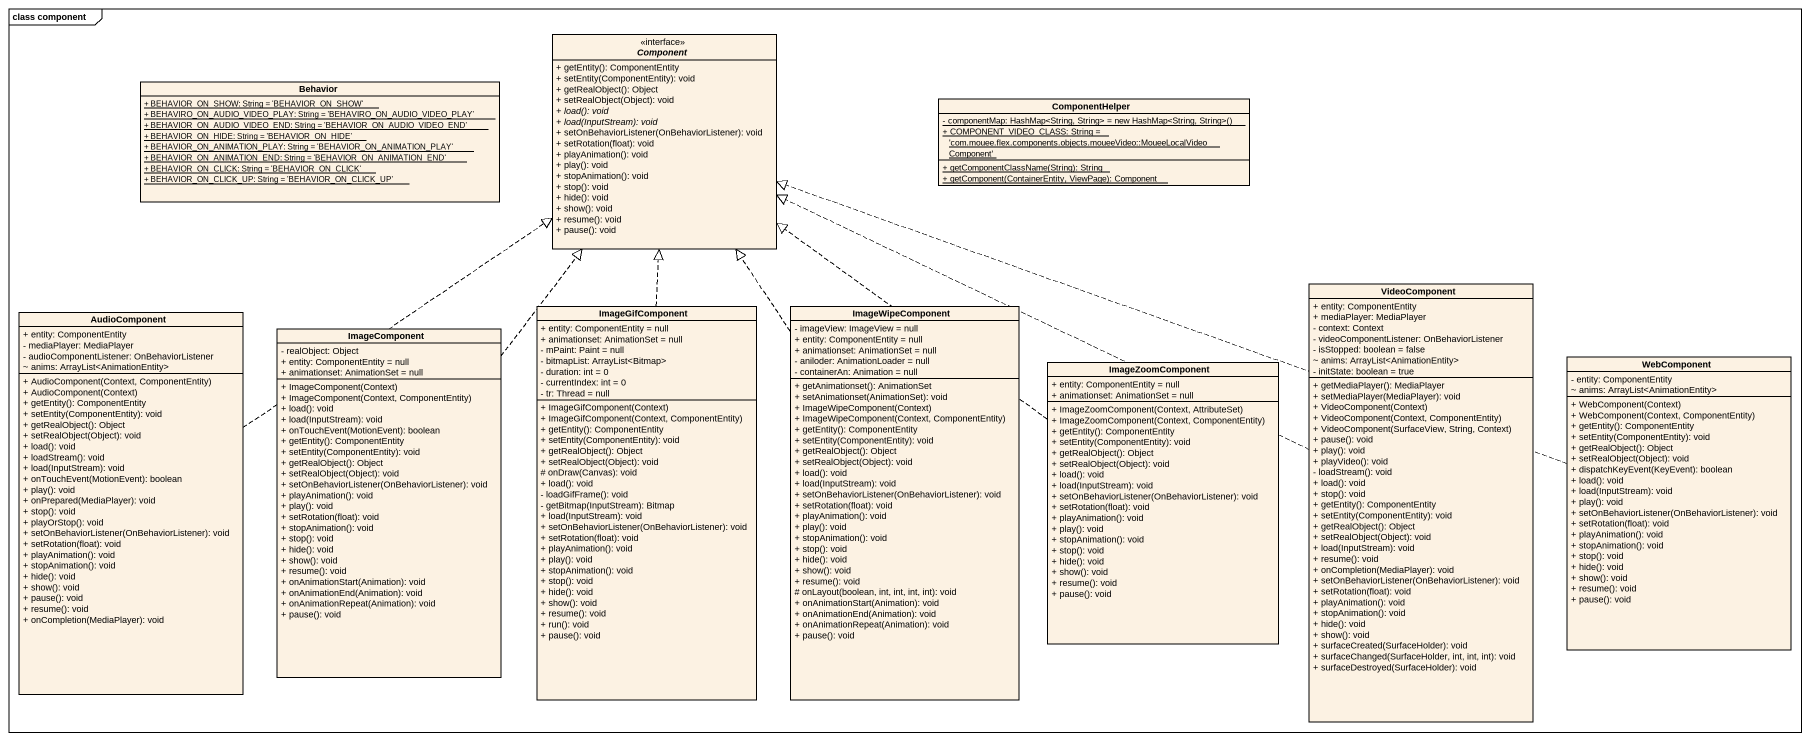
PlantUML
@startuml
mainframe class component
hide circle
hide empty members
skinparam classAttributeIconSize 0
interface "Component" as Component_ <<interface>> {
  + getEntity(): ComponentEntity
  + setEntity(ComponentEntity): void
  + getRealObject(): Object
  + setRealObject(Object): void
  {abstract} + load(): void
  {abstract} + load(InputStream): void
  + setOnBehaviorListener(OnBehaviorListener): void
  + setRotation(float): void
  + playAnimation(): void
  + play(): void
  + stopAnimation(): void
  + stop(): void
  + hide(): void
  + show(): void
  + resume(): void
  + pause(): void
}
class Behavior {
  {static} + BEHAVIOR_ON_SHOW: String = 'BEHAVIOR_ON_SHOW'
  {static} + BEHAVIRO_ON_AUDIO_VIDEO_PLAY: String = 'BEHAVIRO_ON_AUDIO_VIDEO_PLAY'
  {static} + BEHAVIOR_ON_AUDIO_VIDEO_END: String = 'BEHAVIOR_ON_AUDIO_VIDEO_END'
  {static} + BEHAVIOR_ON_HIDE: String = 'BEHAVIOR_ON_HIDE'
  {static} + BEHAVIOR_ON_ANIMATION_PLAY: String = 'BEHAVIOR_ON_ANIMATION_PLAY'
  {static} + BEHAVIOR_ON_ANIMATION_END: String = 'BEHAVIOR_ON_ANIMATION_END'
  {static} + BEHAVIOR_ON_CLICK: String = 'BEHAVIOR_ON_CLICK'
  {static} + BEHAVIOR_ON_CLICK_UP: String = 'BEHAVIOR_ON_CLICK_UP'
}
class ComponentHelper {
  {static} {field} - componentMap: HashMap<String, String> = new HashMap<String, String>()
  {static} + COMPONENT_VIDEO_CLASS: String = 'com.mouee.flex.components.objects.moueeVideo::MoueeLocalVideoComponent'
  {static} + getComponentClassName(String): String
  {static} + getComponent(ContainerEntity, ViewPage): Component
}
class VideoComponent {
  + entity: ComponentEntity
  + mediaPlayer: MediaPlayer
  - context: Context
  - videoComponentListener: OnBehaviorListener
  - isStopped: boolean = false
  ~ anims: ArrayList<AnimationEntity>
  - initState: boolean = true
  + getMediaPlayer(): MediaPlayer
  + setMediaPlayer(MediaPlayer): void
  + VideoComponent(Context)
  + VideoComponent(Context, ComponentEntity)
  + VideoComponent(SurfaceView, String, Context)
  + pause(): void
  + play(): void
  + playVideo(): void
  - loadStream(): void
  + load(): void
  + stop(): void
  + getEntity(): ComponentEntity
  + setEntity(ComponentEntity): void
  + getRealObject(): Object
  + setRealObject(Object): void
  + load(InputStream): void
  + resume(): void
  + onCompletion(MediaPlayer): void
  + setOnBehaviorListener(OnBehaviorListener): void
  + setRotation(float): void
  + playAnimation(): void
  + stopAnimation(): void
  + hide(): void
  + show(): void
  + surfaceCreated(SurfaceHolder): void
  + surfaceChanged(SurfaceHolder, int, int, int): void
  + surfaceDestroyed(SurfaceHolder): void
}
class AudioComponent {
  + entity: ComponentEntity
  - mediaPlayer: MediaPlayer
  - audioComponentListener: OnBehaviorListener
  ~ anims: ArrayList<AnimationEntity>
  + AudioComponent(Context, ComponentEntity)
  + AudioComponent(Context)
  + getEntity(): ComponentEntity
  + setEntity(ComponentEntity): void
  + getRealObject(): Object
  + setRealObject(Object): void
  + load(): void
  + loadStream(): void
  + load(InputStream): void
  + onTouchEvent(MotionEvent): boolean
  + play(): void
  + onPrepared(MediaPlayer): void
  + stop(): void
  + playOrStop(): void
  + setOnBehaviorListener(OnBehaviorListener): void
  + setRotation(float): void
  + playAnimation(): void
  + stopAnimation(): void
  + hide(): void
  + show(): void
  + pause(): void
  + resume(): void
  + onCompletion(MediaPlayer): void
}
class ImageComponent {
  - realObject: Object
  + entity: ComponentEntity = null
  + animationset: AnimationSet = null
  + ImageComponent(Context)
  + ImageComponent(Context, ComponentEntity)
  + load(): void
  + load(InputStream): void
  + onTouchEvent(MotionEvent): boolean
  + getEntity(): ComponentEntity
  + setEntity(ComponentEntity): void
  + getRealObject(): Object
  + setRealObject(Object): void
  + setOnBehaviorListener(OnBehaviorListener): void
  + playAnimation(): void
  + play(): void
  + setRotation(float): void
  + stopAnimation(): void
  + stop(): void
  + hide(): void
  + show(): void
  + resume(): void
  + onAnimationStart(Animation): void
  + onAnimationEnd(Animation): void
  + onAnimationRepeat(Animation): void
  + pause(): void
}
class ImageGifComponent {
  + entity: ComponentEntity = null
  + animationset: AnimationSet = null
  - mPaint: Paint = null
  - bitmapList: ArrayList<Bitmap>
  - duration: int = 0
  - currentIndex: int = 0
  - tr: Thread = null
  + ImageGifComponent(Context)
  + ImageGifComponent(Context, ComponentEntity)
  + getEntity(): ComponentEntity
  + setEntity(ComponentEntity): void
  + getRealObject(): Object
  + setRealObject(Object): void
  # onDraw(Canvas): void
  + load(): void
  - loadGifFrame(): void
  - getBitmap(InputStream): Bitmap
  + load(InputStream): void
  + setOnBehaviorListener(OnBehaviorListener): void
  + setRotation(float): void
  + playAnimation(): void
  + play(): void
  + stopAnimation(): void
  + stop(): void
  + hide(): void
  + show(): void
  + resume(): void
  + run(): void
  + pause(): void
}
class ImageWipeComponent {
  - imageView: ImageView = null
  + entity: ComponentEntity = null
  + animationset: AnimationSet = null
  - aniloder: AnimationLoader = null
  - containerAn: Animation = null
  + getAnimationset(): AnimationSet
  + setAnimationset(AnimationSet): void
  + ImageWipeComponent(Context)
  + ImageWipeComponent(Context, ComponentEntity)
  + getEntity(): ComponentEntity
  + setEntity(ComponentEntity): void
  + getRealObject(): Object
  + setRealObject(Object): void
  + load(): void
  + load(InputStream): void
  + setOnBehaviorListener(OnBehaviorListener): void
  + setRotation(float): void
  + playAnimation(): void
  + play(): void
  + stopAnimation(): void
  + stop(): void
  + hide(): void
  + show(): void
  + resume(): void
  # onLayout(boolean, int, int, int, int): void
  + onAnimationStart(Animation): void
  + onAnimationEnd(Animation): void
  + onAnimationRepeat(Animation): void
  + pause(): void
}
class ImageZoomComponent {
  + entity: ComponentEntity = null
  + animationset: AnimationSet = null
  + ImageZoomComponent(Context, AttributeSet)
  + ImageZoomComponent(Context, ComponentEntity)
  + getEntity(): ComponentEntity
  + setEntity(ComponentEntity): void
  + getRealObject(): Object
  + setRealObject(Object): void
  + load(): void
  + load(InputStream): void
  + setOnBehaviorListener(OnBehaviorListener): void
  + setRotation(float): void
  + playAnimation(): void
  + play(): void
  + stopAnimation(): void
  + stop(): void
  + hide(): void
  + show(): void
  + resume(): void
  + pause(): void
}
class WebComponent {
  - entity: ComponentEntity
  ~ anims: ArrayList<AnimationEntity>
  + WebComponent(Context)
  + WebComponent(Context, ComponentEntity)
  + getEntity(): ComponentEntity
  + setEntity(ComponentEntity): void
  + getRealObject(): Object
  + setRealObject(Object): void
  + dispatchKeyEvent(KeyEvent): boolean
  + load(): void
  + load(InputStream): void
  + play(): void
  + setOnBehaviorListener(OnBehaviorListener): void
  + setRotation(float): void
  + playAnimation(): void
  + stopAnimation(): void
  + stop(): void
  + hide(): void
  + show(): void
  + resume(): void
  + pause(): void
}
VideoComponent .left.|> Component_
AudioComponent .up.|> Component_
ImageComponent .up.|> Component_
ImageGifComponent .up.|> Component_
ImageWipeComponent .up.|> Component_
ImageZoomComponent .up.|> Component_
WebComponent .left.|> Component_
@enduml
